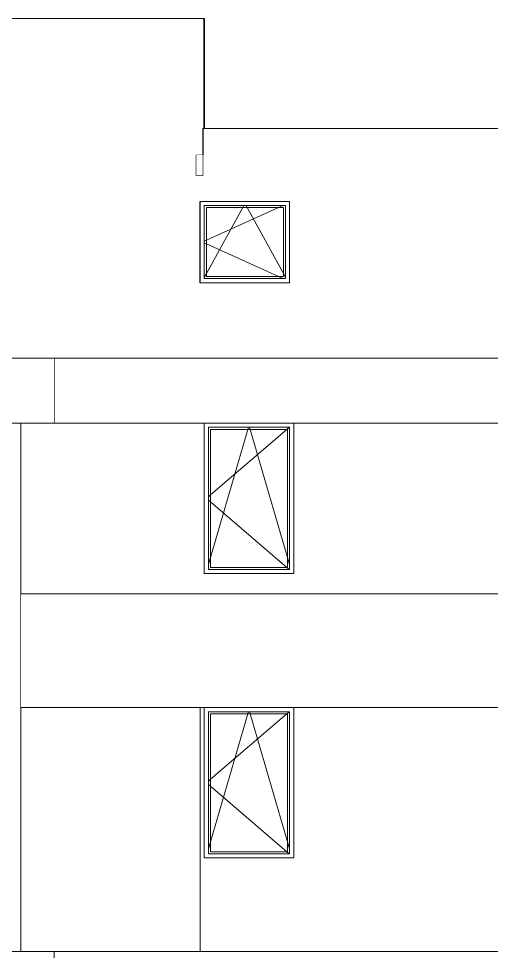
# Model space of a CAD drawing. Header units: millimetres. Extents: x -2171 to 1563, y -1758 to -1505.
# Drawn here: x -162.97 to -157.15, y -1737.28 to -1725.8 of the extents above; entities that cross this region are included whole.
import ezdxf

# ---------------------------------------------------------------- set-up
doc = ezdxf.new("R2010")
doc.units = ezdxf.units.MM
doc.linetypes.add('Wipeout_Contour', pattern=[1000, 0, -1000])
for name, color, linetype, lineweight, true_color in [('2D Drafting - General_Pen_No__87', 251, 'Continuous', 9, 0x6a6a6a), ('Archicad Windows_Pen_No__87', 251, 'Continuous', 9, 0x6a6a6a), ('Structural - Bearing_Pen_No__87', 251, 'Continuous', 9, 0x6a6a6a)]:
    doc.layers.add(name, color=color, linetype=linetype, lineweight=lineweight, true_color=true_color)
doc.layers.add('Archicad Windows', color=7, linetype='Continuous')
doc.layers.add('Structural - Bearing', color=7, linetype='Continuous')
for name, color, linetype, lineweight in [('Archicad Windows_Pen_No__3', 7, 'Continuous', 13), ('Structural - Bearing_Pen_No__27', 7, 'Continuous', 25), ('Structural - Bearing_Pen_No__89', 7, 'Continuous', 13)]:
    doc.layers.add(name, color=color, linetype=linetype, lineweight=lineweight)

# ---------------------------------------------------------------- blocks, each defined once
blk = doc.blocks.new('Section Element_21_1')
at = {"layer": 'Structural - Bearing_Pen_No__27', "color": 7, "linetype": 'Continuous', "lineweight": 25}
blk.add_line((-7450, 25450), (-7450, 26450), dxfattribs=at)
blk = doc.blocks.new('Section Element_70_1')
at = {"layer": 'Structural - Bearing_Pen_No__87', "color": 251, "linetype": 'Continuous', "lineweight": 9, "true_color": 0x6a6a6a}
blk.add_line((-7420, 26770), (-7500, 26770), dxfattribs=at)
blk = doc.blocks.new('Section Element_71_1')
at = {"color": 254, "linetype": 'Wipeout_Contour', "lineweight": 0, "ltscale": 107966.573726}
blk.add_wipeout([(-7450, 26400), (-7450, 25500), (-7400, 25500), (-7400, 26400)], dxfattribs=at).dxf.layer = 'Archicad Windows'
at = {"color": 254, "linetype": 'Wipeout_Contour', "lineweight": 0, "ltscale": 106887.255796}
blk.add_wipeout([(-6350, 25500), (-6350, 26400), (-6400, 26400), (-6400, 25500)], dxfattribs=at).dxf.layer = 'Archicad Windows'
at = {"color": 254, "linetype": 'Wipeout_Contour', "lineweight": 0, "ltscale": 163845.927133}
blk.add_wipeout([(-7450, 26450), (-7450, 26400), (-7400, 26400), (-6400, 26400), (-6350, 26400), (-6350, 26450)], dxfattribs=at).dxf.layer = 'Archicad Windows'
at = {"color": 254, "linetype": 'Wipeout_Contour', "lineweight": 0, "ltscale": 158436.820249}
blk.add_wipeout([(-7450, 25450), (-6350, 25450), (-6350, 25500), (-6400, 25500), (-7400, 25500), (-7450, 25500)], dxfattribs=at).dxf.layer = 'Archicad Windows'
at = {"color": 254, "linetype": 'Wipeout_Contour', "lineweight": 0, "ltscale": 107925.266424}
blk.add_wipeout([(-7375, 26375), (-7400, 26375), (-7400, 25525), (-7375, 25525)], dxfattribs=at).dxf.layer = 'Archicad Windows'
at = {"color": 254, "linetype": 'Wipeout_Contour', "lineweight": 0, "ltscale": 106923.022043}
blk.add_wipeout([(-6425, 25525), (-6400, 25525), (-6400, 26375), (-6425, 26375)], dxfattribs=at).dxf.layer = 'Archicad Windows'
at = {"color": 254, "linetype": 'Wipeout_Contour', "lineweight": 0, "ltscale": 163648.0394}
blk.add_wipeout([(-7400, 26375), (-7375, 26375), (-6425, 26375), (-6400, 26375), (-6400, 26400), (-7400, 26400)], dxfattribs=at).dxf.layer = 'Archicad Windows'
at = {"color": 254, "linetype": 'Wipeout_Contour', "lineweight": 0, "ltscale": 158625.307007}
blk.add_wipeout([(-7400, 25525), (-7400, 25500), (-6400, 25500), (-6400, 25525), (-6425, 25525), (-7375, 25525)], dxfattribs=at).dxf.layer = 'Archicad Windows'
at = {"layer": 'Archicad Windows_Pen_No__87', "color": 251, "linetype": 'Continuous', "lineweight": 9, "true_color": 0x6a6a6a}
for p, q in [((-7450, 25450), (-7450, 26450)), ((-7450, 26450), (-6350, 26450)), ((-6350, 26450), (-6350, 25450)), ((-6350, 25450), (-7450, 25450))]:
    blk.add_line(p, q, dxfattribs=at)
at = {"color": 254, "linetype": 'Wipeout_Contour', "lineweight": 0, "ltscale": 107423.304945}
blk.add_wipeout([(-7375, 25525), (-6425, 25525), (-6425, 26375), (-7375, 26375)], dxfattribs=at).dxf.layer = 'Archicad Windows'
at = {"layer": 'Archicad Windows_Pen_No__3', "color": 7, "linetype": 'Continuous', "lineweight": 13}
for p, q in [((-7400, 25500), (-7400, 26400)), ((-7400, 26400), (-6400, 26400)), ((-7375, 25525), (-7375, 26375)), ((-7375, 26375), (-6425, 26375)), ((-6486, 26375), (-7375, 25973)), ((-7375, 25565), (-6928, 26375)), ((-6928, 26375), (-6914, 26400)), ((-6872, 26375), (-6886, 26400)), ((-6425, 25565), (-6872, 26375)), ((-6430, 26400), (-6486, 26375)), ((-6425, 26375), (-6425, 25525)), ((-6400, 26400), (-6400, 25500)), ((-7375, 25973), (-7400, 25961)), ((-7375, 25927), (-7400, 25939)), ((-6486, 25525), (-7375, 25927)), ((-7400, 25520), (-7375, 25565)), ((-6400, 25500), (-7400, 25500)), ((-6425, 25525), (-7375, 25525)), ((-6430, 25500), (-6486, 25525)), ((-6400, 25520), (-6425, 25565))]:
    blk.add_line(p, q, dxfattribs=at)
blk = doc.blocks.new('Section Element_72_1')
at = {"color": 254, "linetype": 'Wipeout_Contour', "lineweight": 0, "ltscale": 248643.697714}
blk.add_wipeout([(-10092, 28480), (-10092, 25400), (-9986, 25400), (-9986, 24520), (-9238, 24520), (-7500, 24520), (-7500, 27020), (-7408, 27020), (-7408, 28480)], dxfattribs=at).dxf.layer = 'Structural - Bearing'
at = {"layer": 'Structural - Bearing_Pen_No__87', "color": 251, "linetype": 'Continuous', "lineweight": 9, "true_color": 0x6a6a6a}
for p, q in [((-10092, 28480), (-10092, 24520)), ((-7408, 27350), (-7408, 28480)), ((-7408, 27020), (-7408, 27350)), ((-7500, 26770), (-7500, 27020)), ((-7500, 27020), (-7420, 27020)), ((-7420, 27020), (-7408, 27020))]:
    blk.add_line(p, q, dxfattribs=at)
blk = doc.blocks.new('Section Element_110_1')
at = {"color": 254, "linetype": 'Wipeout_Contour', "lineweight": 0, "ltscale": 231031.322671}
blk.add_wipeout([(-7450, 20220), (-7450, 17220), (-1000, 17220), (-1000, 18420), (0, 18420), (0, 17220), (430, 17220), (430, 20220), (-6300, 20220), (-6300, 18370), (-7400, 18370), (-7400, 20220)], dxfattribs=at).dxf.layer = 'Structural - Bearing'
blk = doc.blocks.new('Section Element_111_1')
at = {"color": 254, "linetype": 'Wipeout_Contour', "lineweight": 0, "ltscale": 82462.994658}
blk.add_wipeout([(-9658, 17220), (-7450, 17220), (-7450, 20220), (-9658, 20220)], dxfattribs=at).dxf.layer = 'Structural - Bearing'
at = {"layer": 'Structural - Bearing_Pen_No__87', "color": 251, "linetype": 'Continuous', "lineweight": 9, "true_color": 0x6a6a6a}
blk.add_line((-7450, 17220), (-7450, 20220), dxfattribs=at)
blk = doc.blocks.new('Section Element_112_1')
at = {"color": 254, "linetype": 'Wipeout_Contour', "lineweight": 0, "ltscale": 82635.225998}
blk.add_wipeout([(-7400, 20170), (-7400, 18420), (-7350, 18420), (-7350, 20170)], dxfattribs=at).dxf.layer = 'Archicad Windows'
at = {"color": 254, "linetype": 'Wipeout_Contour', "lineweight": 0, "ltscale": 81228.364295}
blk.add_wipeout([(-6350, 18420), (-6300, 18420), (-6300, 20170), (-6350, 20170)], dxfattribs=at).dxf.layer = 'Archicad Windows'
at = {"color": 254, "linetype": 'Wipeout_Contour', "lineweight": 0, "ltscale": 127938.364694}
blk.add_wipeout([(-7400, 20220), (-7400, 20170), (-7350, 20170), (-6350, 20170), (-6300, 20170), (-6300, 20220)], dxfattribs=at).dxf.layer = 'Archicad Windows'
at = {"color": 254, "linetype": 'Wipeout_Contour', "lineweight": 0, "ltscale": 117860.183684}
blk.add_wipeout([(-7400, 18420), (-7400, 18370), (-6300, 18370), (-6300, 18420), (-6350, 18420), (-7350, 18420)], dxfattribs=at).dxf.layer = 'Archicad Windows'
at = {"color": 254, "linetype": 'Wipeout_Contour', "lineweight": 0, "ltscale": 82581.14166}
blk.add_wipeout([(-7325, 20145), (-7350, 20145), (-7350, 18445), (-7325, 18445)], dxfattribs=at).dxf.layer = 'Archicad Windows'
at = {"color": 254, "linetype": 'Wipeout_Contour', "lineweight": 0, "ltscale": 81274.825597}
blk.add_wipeout([(-6375, 18445), (-6350, 18445), (-6350, 20145), (-6375, 20145)], dxfattribs=at).dxf.layer = 'Archicad Windows'
at = {"color": 254, "linetype": 'Wipeout_Contour', "lineweight": 0, "ltscale": 127743.574508}
blk.add_wipeout([(-6350, 20170), (-7350, 20170), (-7350, 20145), (-7325, 20145), (-6375, 20145), (-6350, 20145)], dxfattribs=at).dxf.layer = 'Archicad Windows'
at = {"color": 254, "linetype": 'Wipeout_Contour', "lineweight": 0, "ltscale": 118041.807276}
blk.add_wipeout([(-7350, 18445), (-7350, 18420), (-6350, 18420), (-6350, 18445), (-6375, 18445), (-7325, 18445)], dxfattribs=at).dxf.layer = 'Archicad Windows'
at = {"layer": 'Archicad Windows_Pen_No__87', "color": 251, "linetype": 'Continuous', "lineweight": 9, "true_color": 0x6a6a6a}
for p, q in [((-7400, 18370), (-7400, 20220)), ((-6300, 20220), (-6300, 18370)), ((-6300, 18370), (-7400, 18370))]:
    blk.add_line(p, q, dxfattribs=at)
at = {"color": 254, "linetype": 'Wipeout_Contour', "lineweight": 0, "ltscale": 81926.939601}
blk.add_wipeout([(-7325, 18445), (-6375, 18445), (-6375, 20145), (-7325, 20145)], dxfattribs=at).dxf.layer = 'Archicad Windows'
at = {"layer": 'Archicad Windows_Pen_No__3', "color": 7, "linetype": 'Continuous', "lineweight": 13}
for p, q in [((-7350, 18420), (-7350, 20170)), ((-7350, 20170), (-6350, 20170)), ((-7325, 18445), (-7325, 20145)), ((-7325, 20145), (-6375, 20145)), ((-6383, 20145), (-7325, 19338)), ((-7325, 18566), (-6865, 20145)), ((-6865, 20145), (-6857, 20170)), ((-6835, 20145), (-6843, 20170)), ((-6375, 18566), (-6835, 20145)), ((-6354, 20170), (-6383, 20145)), ((-6375, 20145), (-6375, 18445)), ((-6350, 20170), (-6350, 18420)), ((-7325, 19338), (-7350, 19316)), ((-7325, 19252), (-7350, 19274)), ((-6383, 18445), (-7325, 19252)), ((-7350, 18481), (-7325, 18566)), ((-6350, 18481), (-6375, 18566)), ((-6350, 18420), (-7350, 18420)), ((-6375, 18445), (-7325, 18445)), ((-6354, 18420), (-6383, 18445))]:
    blk.add_line(p, q, dxfattribs=at)
blk = doc.blocks.new('Section Element_116_1')
at = {"color": 254, "linetype": 'Wipeout_Contour', "lineweight": 0, "ltscale": 84675.623264}
blk.add_wipeout([(-9670, 17220), (-9658, 17220), (-9658, 20420), (-9670, 20420)], dxfattribs=at).dxf.layer = 'Structural - Bearing'
at = {"layer": 'Structural - Bearing_Pen_No__87', "color": 251, "linetype": 'Continuous', "lineweight": 9, "true_color": 0x6a6a6a}
blk.add_line((-9658, 20420), (-9658, 17220), dxfattribs=at)
blk = doc.blocks.new('Section Element_126_1')
at = {"color": 254, "linetype": 'Wipeout_Contour', "lineweight": 0, "ltscale": 275439.790333}
blk.add_wipeout([(-7450, 21620), (-1000, 21620), (-1000, 21920), (0, 21920), (0, 21620), (442, 21620), (442, 23720), (-6300, 23720), (-6300, 21870), (-7400, 21870), (-7400, 23720), (-7450, 23720)], dxfattribs=at).dxf.layer = 'Structural - Bearing'
at = {"layer": 'Structural - Bearing_Pen_No__87', "color": 251, "linetype": 'Continuous', "lineweight": 9, "true_color": 0x6a6a6a}
blk.add_line((442, 21620), (442, 23720), dxfattribs=at)
blk = doc.blocks.new('Section Element_127_1')
at = {"color": 254, "linetype": 'Wipeout_Contour', "lineweight": 0, "ltscale": 122475.820164}
blk.add_wipeout([(-9658, 21620), (-7450, 21620), (-7450, 23720), (-9238, 23720), (-9658, 23720)], dxfattribs=at).dxf.layer = 'Structural - Bearing'
blk = doc.blocks.new('Section Element_128_1')
at = {"color": 254, "linetype": 'Wipeout_Contour', "lineweight": 0, "ltscale": 95839.541014}
blk.add_wipeout([(-7400, 21920), (-7350, 21920), (-7350, 23670), (-7400, 23670)], dxfattribs=at).dxf.layer = 'Archicad Windows'
at = {"color": 254, "linetype": 'Wipeout_Contour', "lineweight": 0, "ltscale": 94629.657312}
blk.add_wipeout([(-6300, 21920), (-6300, 23670), (-6350, 23670), (-6350, 21920)], dxfattribs=at).dxf.layer = 'Archicad Windows'
at = {"color": 254, "linetype": 'Wipeout_Contour', "lineweight": 0, "ltscale": 147974.6161}
blk.add_wipeout([(-7400, 23720), (-7400, 23670), (-7350, 23670), (-6350, 23670), (-6300, 23670), (-6300, 23720)], dxfattribs=at).dxf.layer = 'Archicad Windows'
at = {"color": 254, "linetype": 'Wipeout_Contour', "lineweight": 0, "ltscale": 137731.750889}
blk.add_wipeout([(-7400, 21920), (-7400, 21870), (-6300, 21870), (-6300, 21920), (-6350, 21920), (-7350, 21920)], dxfattribs=at).dxf.layer = 'Archicad Windows'
at = {"color": 254, "linetype": 'Wipeout_Contour', "lineweight": 0, "ltscale": 95793.045294}
blk.add_wipeout([(-7325, 23645), (-7350, 23645), (-7350, 21945), (-7325, 21945)], dxfattribs=at).dxf.layer = 'Archicad Windows'
at = {"color": 254, "linetype": 'Wipeout_Contour', "lineweight": 0, "ltscale": 94669.620853}
blk.add_wipeout([(-6375, 21945), (-6350, 21945), (-6350, 23645), (-6375, 23645)], dxfattribs=at).dxf.layer = 'Archicad Windows'
at = {"color": 254, "linetype": 'Wipeout_Contour', "lineweight": 0, "ltscale": 147777.68476}
blk.add_wipeout([(-7350, 23670), (-7350, 23645), (-7325, 23645), (-6375, 23645), (-6350, 23645), (-6350, 23670)], dxfattribs=at).dxf.layer = 'Archicad Windows'
at = {"color": 254, "linetype": 'Wipeout_Contour', "lineweight": 0, "ltscale": 137917.475152}
blk.add_wipeout([(-7350, 21945), (-7350, 21920), (-6350, 21920), (-6350, 21945), (-6375, 21945), (-7325, 21945)], dxfattribs=at).dxf.layer = 'Archicad Windows'
at = {"layer": 'Archicad Windows_Pen_No__87', "color": 251, "linetype": 'Continuous', "lineweight": 9, "true_color": 0x6a6a6a}
for p, q in [((-7400, 21870), (-7400, 23720)), ((-6300, 23720), (-6300, 21870)), ((-6300, 21870), (-7400, 21870))]:
    blk.add_line(p, q, dxfattribs=at)
at = {"color": 254, "linetype": 'Wipeout_Contour', "lineweight": 0, "ltscale": 95230.404105}
blk.add_wipeout([(-7325, 21945), (-6375, 21945), (-6375, 23645), (-7325, 23645)], dxfattribs=at).dxf.layer = 'Archicad Windows'
at = {"layer": 'Archicad Windows_Pen_No__3', "color": 7, "linetype": 'Continuous', "lineweight": 13}
for p, q in [((-7350, 21920), (-7350, 23670)), ((-7350, 23670), (-6350, 23670)), ((-6865, 23645), (-6857, 23670)), ((-6835, 23645), (-6843, 23670)), ((-6354, 23670), (-6383, 23645)), ((-6350, 23670), (-6350, 21920)), ((-7325, 21945), (-7325, 23645)), ((-7325, 23645), (-6375, 23645)), ((-6383, 23645), (-7325, 22838)), ((-7325, 22066), (-6865, 23645)), ((-6375, 22066), (-6835, 23645)), ((-6375, 23645), (-6375, 21945)), ((-7325, 22838), (-7350, 22816)), ((-7325, 22752), (-7350, 22774)), ((-6383, 21945), (-7325, 22752)), ((-7350, 21981), (-7325, 22066)), ((-6350, 21981), (-6375, 22066)), ((-6375, 21945), (-7325, 21945)), ((-6354, 21920), (-6383, 21945)), ((-6350, 21920), (-7350, 21920))]:
    blk.add_line(p, q, dxfattribs=at)
blk = doc.blocks.new('Section Element_129_1')
at = {"color": 254, "linetype": 'Wipeout_Contour', "lineweight": 0, "ltscale": 96408.977879}
blk.add_wipeout([(-9658, 23720), (-9670, 23720), (-9670, 20420), (-9658, 20420)], dxfattribs=at).dxf.layer = 'Structural - Bearing'
at = {"layer": 'Structural - Bearing_Pen_No__87', "color": 251, "linetype": 'Continuous', "lineweight": 9, "true_color": 0x6a6a6a}
blk.add_line((-9658, 23720), (-9658, 20420), dxfattribs=at)
blk = doc.blocks.new('Section Element_203_1')
at = {"color": 254, "linetype": 'Wipeout_Contour', "lineweight": 0, "ltscale": 166276.177259}
blk.add_wipeout([(-7420, 27020), (-7420, 26770), (342, 26770), (342, 27350), (-7408, 27350), (-7408, 27020)], dxfattribs=at).dxf.layer = 'Structural - Bearing'
at = {"layer": 'Structural - Bearing_Pen_No__87', "color": 251, "linetype": 'Continuous', "lineweight": 9, "true_color": 0x6a6a6a}
for p, q in [((-7420, 27020), (-7420, 27350)), ((-7408, 27350), (-7420, 27350)), ((342, 27350), (-7408, 27350)), ((342, 26770), (342, 27350)), ((-7420, 26770), (-7420, 27020))]:
    blk.add_line(p, q, dxfattribs=at)
blk = doc.blocks.new('Section Element_204_1')
at = {"color": 254, "linetype": 'Wipeout_Contour', "lineweight": 0, "ltscale": 118142.715093}
blk.add_wipeout([(-7408, 28480), (-7408, 28700), (-7420, 28700), (-7420, 28480)], dxfattribs=at).dxf.layer = 'Structural - Bearing'
at = {"layer": 'Structural - Bearing_Pen_No__87', "color": 251, "linetype": 'Continuous', "lineweight": 9, "true_color": 0x6a6a6a}
for p, q in [((-7420, 28700), (-7408, 28700)), ((-7408, 28700), (-7408, 28480))]:
    blk.add_line(p, q, dxfattribs=at)
blk = doc.blocks.new('Section Element_206_1')
at = {"color": 254, "linetype": 'Wipeout_Contour', "lineweight": 0, "ltscale": 119704.284006}
blk.add_wipeout([(-7420, 28480), (-7420, 28700), (-10080, 28700), (-10080, 28480)], dxfattribs=at).dxf.layer = 'Structural - Bearing'
at = {"layer": 'Structural - Bearing_Pen_No__87', "color": 251, "linetype": 'Continuous', "lineweight": 9, "true_color": 0x6a6a6a}
blk.add_line((-7420, 28700), (-10080, 28700), dxfattribs=at)
blk = doc.blocks.new('Section Element_238_1')
at = {"color": 254, "linetype": 'Wipeout_Contour', "lineweight": 0, "ltscale": 89118.646734}
blk.add_wipeout([(-18302, 17070), (-9250, 17070), (-9250, 17220), (-18302, 17220)], dxfattribs=at).dxf.layer = 'Structural - Bearing'
at = {"layer": 'Structural - Bearing_Pen_No__89', "color": 7, "linetype": 'Continuous', "lineweight": 13}
for p, q in [((-18302, 17220), (-9250, 17220)), ((-9250, 17220), (7600, 17220)), ((-9250, 17070), (-9250, 17220))]:
    blk.add_line(p, q, dxfattribs=at)
blk = doc.blocks.new('Section Element_243_1')
at = {"color": 254, "linetype": 'Wipeout_Contour', "lineweight": 0, "ltscale": 115962.995937}
blk.add_wipeout([(-21259, 24520), (-21259, 23720), (-9238, 23720), (-9238, 24520)], dxfattribs=at).dxf.layer = 'Structural - Bearing'
at = {"layer": 'Structural - Bearing_Pen_No__87', "color": 251, "linetype": 'Continuous', "lineweight": 9, "true_color": 0x6a6a6a}
for p, q in [((-9238, 24520), (-21259, 24520)), ((-9238, 23720), (-9238, 24520)), ((-9238, 23720), (-21259, 23720))]:
    blk.add_line(p, q, dxfattribs=at)
blk = doc.blocks.new('Section Element_244_1')
at = {"color": 254, "linetype": 'Wipeout_Contour', "lineweight": 0, "ltscale": 99920.830529}
blk.add_wipeout([(742, 24520), (-9238, 24520), (-9238, 23720), (742, 23720)], dxfattribs=at).dxf.layer = 'Structural - Bearing'
at = {"layer": 'Structural - Bearing_Pen_No__87', "color": 251, "linetype": 'Continuous', "lineweight": 9, "true_color": 0x6a6a6a}
for p, q in [((742, 24520), (-9238, 24520)), ((742, 23720), (742, 24520)), ((742, 23720), (-9238, 23720))]:
    blk.add_line(p, q, dxfattribs=at)
blk = doc.blocks.new('Section Element_445_1')
at = {"color": 254, "linetype": 'Wipeout_Contour', "lineweight": 0, "ltscale": 90605.318823}
blk.add_wipeout([(7600, 21620), (-9658, 21620), (-9658, 20220), (7600, 20220)], dxfattribs=at).dxf.layer = 'Structural - Bearing'
at = {"layer": 'Structural - Bearing_Pen_No__87', "color": 251, "linetype": 'Continuous', "lineweight": 9, "true_color": 0x6a6a6a}
for p, q in [((7600, 21620), (-9658, 21620)), ((7600, 20220), (-9658, 20220))]:
    blk.add_line(p, q, dxfattribs=at)
blk = doc.blocks.new('Section Element_518_1')
at = {"color": 254, "linetype": 'Wipeout_Contour', "lineweight": 0, "ltscale": 111641.946901}
blk.add_wipeout([(-7420, 27020), (-7500, 27020), (-7500, 26770), (-7420, 26770)], dxfattribs=at).dxf.layer = 'Structural - Bearing'

msp = doc.modelspace()

# ---------------------------------------------------------------- block references
at = {"layer": 'Structural - Bearing', "lineweight": 0, "xscale": 0.001, "yscale": 0.001, "zscale": 0.001}
for name in ['Section Element_70_1', 'Section Element_21_1']:
    msp.add_blockref(name, (-153.2853, -1754.5041), dxfattribs=at)

# ---------------------------------------------------------------- next in the draw order: block references
at = {"layer": 'Archicad Windows', "lineweight": 0, "xscale": 0.001, "yscale": 0.001, "zscale": 0.001}
msp.add_blockref('Section Element_71_1', (-153.2853, -1754.5041), dxfattribs=at)
at = {"layer": 'Structural - Bearing', "lineweight": 0, "xscale": 0.001, "yscale": 0.001, "zscale": 0.001}
for name in ['Section Element_126_1', 'Section Element_110_1']:
    msp.add_blockref(name, (-153.2853, -1754.5041), dxfattribs=at)

# ---------------------------------------------------------------- next in the draw order: block references
for name in ['Section Element_72_1', 'Section Element_127_1', 'Section Element_111_1']:
    msp.add_blockref(name, (-153.2853, -1754.5041), dxfattribs=at)

# ---------------------------------------------------------------- next in the draw order: linework, layer by layer
at = {"layer": '2D Drafting - General_Pen_No__87', "color": 251, "linetype": 'Continuous', "lineweight": 9, "true_color": 0x6a6a6a, "flags": 128}
msp.add_lwpolyline([(-160.7353, -1729.0541), (-160.7353, -1728.0541), (-159.6353, -1728.0541), (-159.6353, -1729.0541)], close=True, dxfattribs=at)

# ---------------------------------------------------------------- next in the draw order: block references
at = {"layer": 'Archicad Windows', "lineweight": 0, "xscale": 0.001, "yscale": 0.001, "zscale": 0.001}
for name in ['Section Element_128_1', 'Section Element_112_1']:
    msp.add_blockref(name, (-153.2853, -1754.5041), dxfattribs=at)
at = {"layer": 'Structural - Bearing', "lineweight": 0, "xscale": 0.001, "yscale": 0.001, "zscale": 0.001}
for name in ['Section Element_204_1', 'Section Element_203_1', 'Section Element_116_1']:
    msp.add_blockref(name, (-153.2853, -1754.5041), dxfattribs=at)

# ---------------------------------------------------------------- next in the draw order: block references
for name in ['Section Element_206_1', 'Section Element_518_1', 'Section Element_129_1', 'Section Element_238_1']:
    msp.add_blockref(name, (-153.2853, -1754.5041), dxfattribs=at)

# ---------------------------------------------------------------- next in the draw order: block references
for name in ['Section Element_243_1', 'Section Element_445_1']:
    msp.add_blockref(name, (-153.2853, -1754.5041), dxfattribs=at)

# ---------------------------------------------------------------- next in the draw order: block references
msp.add_blockref('Section Element_244_1', (-153.2853, -1754.5041), dxfattribs=at)

# ---------------------------------------------------------------- next in the draw order: linework, layer by layer
at = {"layer": '2D Drafting - General_Pen_No__87', "color": 251, "linetype": 'Continuous', "lineweight": 9, "true_color": 0x6a6a6a, "flags": 128}
msp.add_lwpolyline([(-160.6813, -1725.8041), (-163.3773, -1725.8041), (-163.3773, -1729.0341), (-163.2708, -1729.0341), (-163.2708, -1729.9841), (-154.3353, -1729.9841), (-154.3353, -1728.8541), (-153.3353, -1728.8541), (-153.3353, -1729.9841), (-152.9433, -1729.9841), (-152.9433, -1727.1541), (-160.6813, -1727.1541)], close=True, dxfattribs=at)

doc.saveas('drawing.dxf')
